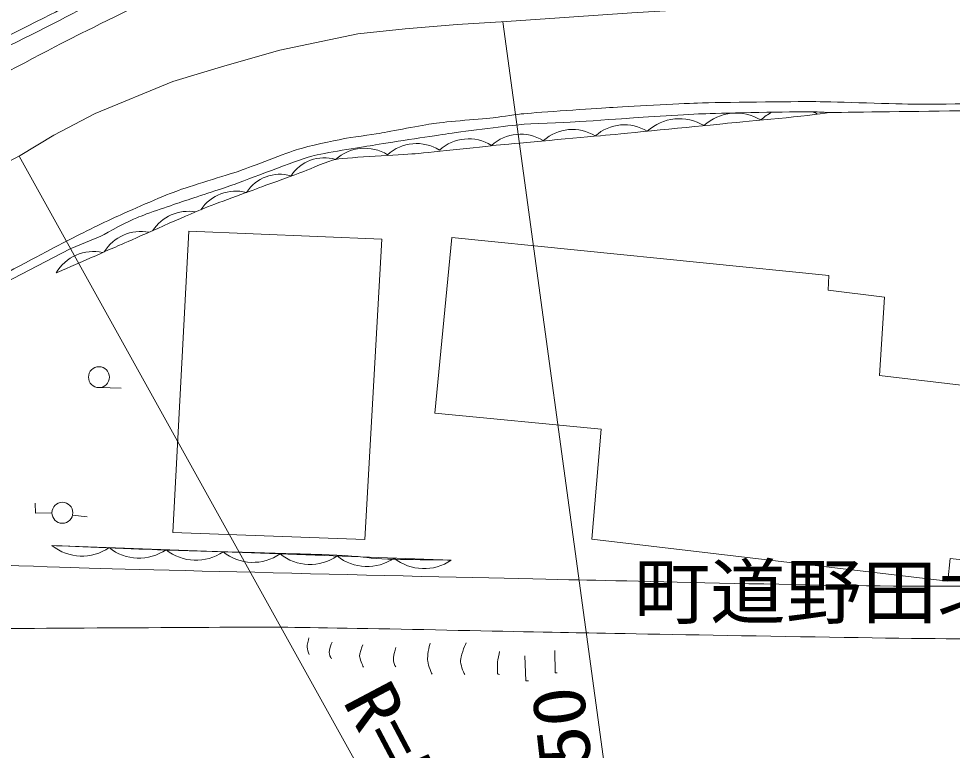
# Model space of a CAD drawing. Units: millimetres, scale not verified. Extents: x 40000 to 680000, y 20000 to 380000.
# Drawn here: x 118554 to 163836, y 264834 to 300324 of the extents above; entities that cross this region are included whole.
import ezdxf
from ezdxf.enums import TextEntityAlignment as Align

# ---------------------------------------------------------------- set-up
doc = ezdxf.new("R2010")
doc.units = ezdxf.units.MM
doc.header["$LTSCALE"] = 1000
doc.linetypes.add('CHAIN', pattern=[18.5, 12, -1.5, 3.5, -1.5])
doc.layers.add('M-BMK', color=2, linetype='CHAIN', lineweight=13)
doc.layers.add('M-WORK', color=1, linetype='Continuous', lineweight=13)
doc.styles.add('ＭＳ ゴシック', font='')
doc.styles.get('ＭＳ ゴシック').set_extended_font_data('MS Gothic')

msp = doc.modelspace()

# ---------------------------------------------------------------- linework, layer by layer
at = {"layer": 'M-BMK'}
msp.add_lwpolyline([(113292, 290904), (118622, 293680), (120252, 294670), (122266, 295725), (126027, 297282), (128553, 298042), (131222, 298802), (135002, 299581), (137301, 299837), (139827, 300037), (142221, 300189), (148290, 300606), (155090, 301015), (163330, 301395), (165008, 301454)], dxfattribs=at)
at = {"layer": 'M-WORK'}
for p, q in [((147359, 261150), (142035, 300177)), ((118572, 293654), (137802, 259057)), ((122452, 282426), (123529, 282395)), ((121166, 276234), (121880, 276161)), ((120170, 274769), (139531, 274058))]:
    msp.add_line(p, q, dxfattribs=at)
msp.add_lwpolyline([(126802, 290017), (126031, 275408), (135339, 275062), (136166, 289626)], close=True, dxfattribs=at)
for points in [[(108601, 282628), (117092, 287099), (121052, 289161), (122342, 289692), (122536, 289770)], [(146800, 280412), (138740, 281188), (139562, 289710), (157850, 287865)], [(163735, 274138), (167566, 273719), (167835, 275775), (171049, 275412), (172200, 281603), (160306, 283016), (160544, 286816), (157810, 287147), (157850, 287865)], [(146800, 280412), (146350, 275070), (163622, 273039), (163735, 274138)], [(119353, 276818), (119372, 276342), (120166, 276352)], [(144559, 269681), (144569, 268588), (144666, 268588)], [(143109, 269424), (143158, 268203), (143279, 268212)]]:
    msp.add_lwpolyline(points, dxfattribs=at)
for centre in [(122447, 282934), (120673, 276358)]:
    msp.add_circle(centre, 508, dxfattribs=at)
for centre, radius, start, end in [((153352, 293440), 2306, 58.8319, 132.5717), ((156106, 293715), 2306, 115.9488, 132.5717), ((156106, 293715), 2306, 58.8319, 64.9663), ((150599, 293165), 2306, 58.8319, 132.5717), ((145412, 292842), 2108, 58.2988, 132.0386), ((147931, 293069), 2108, 58.2988, 132.0386), ((140373, 292386), 2108, 58.2988, 132.0386), ((142892, 292614), 2108, 58.2988, 132.0386), ((135335, 291930), 2108, 58.2988, 132.0386), ((137854, 292158), 2108, 58.2988, 132.0386), ((133376, 291656), 1919, 73.443, 147.1828), ((131216, 290857), 1919, 73.443, 147.1828), ((129100, 289869), 2089, 76.0639, 145.2645), ((126791, 288892), 2089, 80.6185, 146.6935), ((124482, 287915), 2089, 79.0263, 148.4451), ((122173, 286938), 2089, 77.3792, 149.8037), ((121620, 276562), 2306, 231.0286, 304.7684), ((124386, 276460), 2306, 231.0286, 304.7684), ((127152, 276359), 2306, 231.0286, 304.7684), ((129918, 276257), 2306, 231.0286, 304.7684), ((132684, 276156), 2306, 231.0286, 304.7684), ((135450, 276054), 2306, 231.0286, 304.7684), ((138216, 275953), 2306, 231.0286, 304.7684)]:
    msp.add_arc(centre, radius, start, end, dxfattribs=at)
for points, knots in [([(96765, 291437), (97642, 291737), (100275, 292637), (101153, 292937), (102931, 293546), (108275, 295347), (110044, 295981), (110835, 296264), (113188, 297171), (113954, 297518), (115249, 298105), (119071, 300001), (120339, 300646), (121267, 301118), (123979, 302685), (124933, 303103), (126052, 303594), (129523, 304784), (130680, 305177), (131200, 305354), (132776, 305835), (133311, 305956), (133910, 306092), (135735, 306359), (136341, 306460), (136895, 306552), (138554, 306870), (139114, 306925), (139928, 307005), (142381, 307107), (143198, 307134), (145473, 307210), (152298, 307389), (154574, 307444), (156866, 307500), (163744, 307639), (166037, 307691), (167309, 307719), (171214, 307934), (172397, 307844)], [0, 0, 0, 0, 1, 1, 1, 2, 2, 2, 3, 3, 3, 4, 4, 4, 5, 5, 5, 6, 6, 6, 7, 7, 7, 8, 8, 8, 9, 9, 9, 10, 10, 10, 11, 11, 11, 12, 12, 12, 13, 13, 13, 13]), ([(74568, 280839), (74550, 280897), (74626, 281093), (74679, 281123), (75628, 281669), (78535, 283198), (79516, 283683), (80405, 284123), (83123, 285330), (84024, 285744), (84927, 286160), (87621, 287435), (88532, 287832), (88734, 287920), (89373, 288096), (89582, 288165), (89902, 288269), (90862, 288580), (91178, 288696), (91593, 288849), (92824, 289351), (93239, 289507), (93867, 289745), (95758, 290438), (96390, 290664), (96822, 290819), (98125, 291258), (98557, 291409), (99178, 291625), (101035, 292284), (101656, 292499), (102809, 292899), (106272, 294084), (107426, 294480), (107884, 294637), (109262, 295092), (109713, 295265), (110063, 295398), (111081, 295872), (111429, 296010), (111813, 296162), (112994, 296542), (113370, 296714), (114586, 297272), (118184, 299054), (119380, 299653), (120202, 300065), (122647, 301343), (123462, 301767), (123950, 302021), (125389, 302832), (125896, 303044), (126804, 303423), (129583, 304428), (130523, 304719), (131422, 304998), (134162, 305697), (135084, 305889), (135821, 306043), (138058, 306372), (138807, 306448), (139727, 306540), (142497, 306697), (143421, 306727), (144152, 306750), (146346, 306697), (147077, 306714), (148038, 306735), (150917, 306888), (151877, 306913), (152667, 306933), (155037, 306931), (155827, 306940), (156553, 306947), (158731, 306971), (159457, 306993), (160178, 307014), (162339, 307130), (163060, 307152), (164538, 307198), (168974, 307290), (170452, 307331), (170875, 307343), (172145, 307394), (172568, 307416)], [0, 0, 0, 0, 1, 1, 1, 2, 2, 2, 3, 3, 3, 4, 4, 4, 5, 5, 5, 6, 6, 6, 7, 7, 7, 8, 8, 8, 9, 9, 9, 10, 10, 10, 11, 11, 11, 12, 12, 12, 13, 13, 13, 14, 14, 14, 15, 15, 15, 16, 16, 16, 17, 17, 17, 18, 18, 18, 19, 19, 19, 20, 20, 20, 21, 21, 21, 22, 22, 22, 23, 23, 23, 24, 24, 24, 25, 25, 25, 26, 26, 26, 27, 27, 27, 28, 28, 28, 28]), ([(65667, 281931), (66317, 281773), (67389, 281516), (67664, 281456), (68082, 281366), (69337, 281107), (69758, 281034), (70269, 280946), (71809, 280736), (72320, 280653), (72593, 280608), (73402, 280408), (73677, 280393), (74377, 280354), (76480, 280364), (77181, 280384), (77645, 280397), (79034, 280515), (79497, 280559), (80090, 280615), (81873, 280768), (82458, 280883), (83337, 281057), (85939, 281743), (86797, 282003), (87414, 282191), (89217, 282897), (89822, 283121), (90347, 283316), (91945, 283849), (92448, 284094), (93286, 284501), (95697, 285914), (96507, 286372), (97189, 286757), (99221, 287933), (99907, 288309), (101129, 288979), (104815, 290945), (106043, 291602), (106827, 292022), (109181, 293273), (109966, 293692), (110456, 293953), (111919, 294753), (112416, 295002), (113188, 295390), (115538, 296486), (116310, 296873), (117331, 297386), (120359, 298994), (121382, 299504), (122444, 300035), (125637, 301619), (126732, 302077), (127408, 302359), (129509, 303005), (130216, 303194), (130889, 303373), (132936, 303783), (133620, 303912), (134596, 304095), (137530, 304610), (138513, 304749), (139534, 304894), (142605, 305257), (143633, 305334), (145064, 305443), (149366, 305627), (150800, 305680), (152012, 305725), (155650, 305803), (156863, 305826), (158246, 305853), (162394, 305914), (163777, 305933), (165136, 305951), (169213, 306001), (170572, 306013), (172051, 306025), (176487, 306085), (177965, 306052), (179894, 306010), (185678, 305750), (187605, 305640), (188910, 305566), (191771, 305562), (194121, 305135), (195468, 305006), (199512, 304614), (200843, 304374), (202603, 304058), (207835, 302850), (209555, 302364), (212201, 301617), (220045, 299059), (222661, 298213), (224945, 297474), (231772, 295182), (234054, 294437), (235885, 293839), (241396, 292103), (243224, 291496), (244818, 290967), (249569, 289285), (251164, 288761), (251834, 288540), (253869, 287960), (254549, 287771), (254814, 287698), (255615, 287464), (255891, 287453), (256903, 287412), (259942, 287468), (260954, 287515), (261435, 287537), (262879, 287686), (263347, 287800), (264252, 288021), (266911, 288886), (267792, 289187), (268418, 289400), (270279, 290088), (270879, 290364), (271116, 290474), (271753, 290937), (271952, 291105), (272372, 291459), (273643, 292617), (273966, 292967)], [0, 0, 0, 0, 1, 1, 1, 2, 2, 2, 3, 3, 3, 4, 4, 4, 5, 5, 5, 6, 6, 6, 7, 7, 7, 8, 8, 8, 9, 9, 9, 10, 10, 10, 11, 11, 11, 12, 12, 12, 13, 13, 13, 14, 14, 14, 15, 15, 15, 16, 16, 16, 17, 17, 17, 18, 18, 18, 19, 19, 19, 20, 20, 20, 21, 21, 21, 22, 22, 22, 23, 23, 23, 24, 24, 24, 25, 25, 25, 26, 26, 26, 27, 27, 27, 28, 28, 28, 29, 29, 29, 30, 30, 30, 31, 31, 31, 32, 32, 32, 33, 33, 33, 34, 34, 34, 35, 35, 35, 36, 36, 36, 37, 37, 37, 38, 38, 38, 39, 39, 39, 40, 40, 40, 41, 41, 41, 42, 42, 42, 43, 43, 43, 43]), ([(108358, 282971), (108412, 282999), (108463, 283026), (108510, 283051), (109286, 283459), (111596, 284717), (112376, 285117), (112468, 285164), (112774, 285234), (112866, 285282), (114468, 286115), (119241, 288681), (120842, 289517), (121315, 289763), (122750, 290473), (123236, 290694), (123816, 290959), (125572, 291725), (126170, 291948), (126782, 292176), (128659, 292733), (129276, 292945), (129851, 293143), (131548, 293815), (132128, 293994), (132553, 294125), (133857, 294410), (134293, 294495), (134642, 294563), (135699, 294700), (136050, 294760), (136579, 294849), (138157, 295168), (138689, 295241), (139286, 295323), (141088, 295468), (141687, 295533), (141961, 295563), (142777, 295693), (143051, 295716), (143880, 295788), (146372, 295957), (147203, 296008), (148057, 296060), (150621, 296207), (151477, 296232), (152624, 296265), (156068, 296305), (157216, 296300), (158200, 296295), (161151, 296177), (162135, 296177), (165192, 296179), (174364, 296296), (177422, 296309), (179036, 296315), (183878, 296311), (185491, 296275), (186735, 296248), (190469, 296121), (191708, 295996), (192966, 295868), (196716, 295256), (197957, 295008), (203032, 294033), (205210, 293366), (207020, 292938), (207861, 292739), (210374, 292101), (211208, 291874), (213147, 291347), (218959, 289750), (220881, 289167), (222470, 288684), (227190, 287083), (228762, 286546), (230486, 285958), (235644, 284155), (237359, 283542)], [0, 0, 0, 0, 1, 1, 1, 2, 2, 2, 3, 3, 3, 4, 4, 4, 5, 5, 5, 6, 6, 6, 7, 7, 7, 8, 8, 8, 9, 9, 9, 10, 10, 10, 11, 11, 11, 12, 12, 12, 13, 13, 13, 14, 14, 14, 15, 15, 15, 16, 16, 16, 17, 17, 17, 18, 18, 18, 19, 19, 19, 20, 20, 20, 21, 21, 21, 22, 22, 22, 23, 23, 23, 24, 24, 24, 25, 25, 25, 26, 26, 26, 26]), ([(120368, 287989), (121036, 288280), (123041, 289156), (123709, 289448), (124457, 289776), (126695, 290777), (127451, 291087), (128025, 291322), (129773, 291958), (130355, 292173), (130760, 292323), (131978, 292762), (132383, 292912), (132692, 293027), (133598, 293444), (133923, 293496), (134687, 293618), (137011, 293707), (137782, 293775), (138649, 293852), (141246, 294138), (142112, 294221), (143137, 294320), (146213, 294591), (147238, 294688), (148378, 294797), (151797, 295133), (152937, 295249), (153924, 295349), (156880, 295606), (157885, 295768)], [0, 0, 0, 0, 1, 1, 1, 2, 2, 2, 3, 3, 3, 4, 4, 4, 5, 5, 5, 6, 6, 6, 7, 7, 7, 8, 8, 8, 9, 9, 9, 10, 10, 10, 10]), ([(122536, 289770), (122871, 289976), (123920, 290515), (124281, 290668), (124725, 290856), (126098, 291314), (126554, 291470), (127019, 291629), (128424, 292080), (128887, 292243), (129667, 292517), (131973, 293429), (132768, 293654), (133345, 293817), (135128, 294079), (135719, 294177), (136423, 294293), (138540, 294626), (139247, 294726), (139959, 294827), (142099, 295113), (142815, 295181), (143360, 295232), (145003, 295284), (145549, 295316), (146045, 295345), (147530, 295455), (148025, 295486), (148796, 295535), (151107, 295689), (151879, 295716), (152908, 295753), (155998, 295813), (157028, 295805), (157219, 295803), (157518, 295786), (157885, 295768)], [0, 0, 0, 0, 1, 1, 1, 2, 2, 2, 3, 3, 3, 4, 4, 4, 5, 5, 5, 6, 6, 6, 7, 7, 7, 8, 8, 8, 9, 9, 9, 10, 10, 10, 11, 11, 11, 12, 12, 12, 12]), ([(157885, 295768), (160622, 295810), (168835, 295913), (171572, 295940), (172222, 295946), (174172, 295934), (174822, 295935), (177211, 295939), (184380, 296027), (186768, 295965), (187909, 295936), (191325, 295633), (192456, 295483), (193503, 295345), (196612, 294734), (197646, 294524), (198587, 294333), (201399, 293709), (202331, 293482), (203998, 293075), (208986, 291804), (210642, 291354), (213478, 290584), (221986, 288260), (224790, 287379), (227286, 286595), (234691, 283988), (237127, 283035)], [0, 0, 0, 0, 1, 1, 1, 2, 2, 2, 3, 3, 3, 4, 4, 4, 5, 5, 5, 6, 6, 6, 7, 7, 7, 8, 8, 8, 9, 9, 9, 9]), ([(111062, 274092), (113147, 273991), (119405, 273749), (121492, 273690), (126338, 273551), (140878, 273199), (145725, 273102), (149601, 273024), (161229, 272706), (165104, 272813), (167085, 272867), (172992, 273628), (174955, 273907), (177540, 274274), (185263, 275595), (187836, 276042), (190951, 276583), (200278, 278307), (203393, 278845), (204312, 279003), (207078, 279436), (208006, 279522), (211603, 279856), (222412, 280665), (226014, 280942), (228146, 281106), (234545, 281576), (236678, 281726)], [0, 0, 0, 0, 1, 1, 1, 2, 2, 2, 3, 3, 3, 4, 4, 4, 5, 5, 5, 6, 6, 6, 7, 7, 7, 8, 8, 8, 9, 9, 9, 9]), ([(84184, 271705), (88546, 271552), (101633, 271117), (105996, 270979), (107727, 270924), (112919, 270753), (114651, 270741), (117984, 270718), (127981, 270826), (131314, 270803), (134294, 270783), (143232, 270576), (146212, 270526), (150028, 270462), (161475, 270240), (165292, 270233), (165902, 270232), (167723, 270434), (168331, 270490), (169948, 270638), (174802, 271043), (176413, 271249), (178029, 271457), (182846, 272289), (184453, 272559), (186386, 272885), (192175, 273918), (194110, 274232), (195417, 274443), (199348, 275016), (200661, 275185)], [0, 0, 0, 0, 1, 1, 1, 2, 2, 2, 3, 3, 3, 4, 4, 4, 5, 5, 5, 6, 6, 6, 7, 7, 7, 8, 8, 8, 9, 9, 9, 10, 10, 10, 10]), ([(120170, 274769), (121238, 274722), (124445, 274594), (125514, 274556), (126261, 274529), (128502, 274466), (129249, 274444), (129945, 274424), (132034, 274367), (132730, 274344), (133210, 274329), (134761, 274276), (135256, 274207), (136128, 274049), (138651, 274100), (139531, 274058)], [0, 0, 0, 0, 1, 1, 1, 2, 2, 2, 3, 3, 3, 4, 4, 4, 5, 5, 5, 5]), ([(132631, 270297), (132596, 270209), (132544, 269926), (132546, 269831), (132548, 269760), (132612, 269549), (132650, 269489)], [0, 0, 0, 0, 1, 1, 1, 2, 2, 2, 2]), ([(133762, 270088), (133707, 269998), (133613, 269689), (133610, 269584), (133607, 269517), (133686, 269318), (133733, 269271)], [0, 0, 0, 0, 1, 1, 1, 2, 2, 2, 2]), ([(135243, 269945), (135181, 269851), (135087, 269516), (135091, 269404), (135095, 269291), (135213, 268962), (135281, 268872)], [0, 0, 0, 0, 1, 1, 1, 2, 2, 2, 2]), ([(138513, 270040), (138453, 269886), (138374, 269385), (138384, 269219), (138393, 269073), (138531, 268645), (138608, 268521)], [0, 0, 0, 0, 1, 1, 1, 2, 2, 2, 2]), ([(140264, 270047), (140165, 269895), (139994, 269366), (139985, 269186), (139979, 269044), (140105, 268621), (140189, 268507)], [0, 0, 0, 0, 1, 1, 1, 2, 2, 2, 2]), ([(136848, 269822), (136801, 269711), (136726, 269353), (136725, 269233), (136724, 269159), (136795, 268941), (136839, 268881)], [0, 0, 0, 0, 1, 1, 1, 2, 2, 2, 2]), ([(141879, 269627), (141850, 269528), (141792, 269222), (141782, 269119), (141771, 269009), (141761, 268675), (141777, 268566), (141780, 268545), (141850, 268508), (141869, 268518)], [0, 0, 0, 0, 1, 1, 1, 2, 2, 2, 3, 3, 3, 3])]:
    msp.add_open_spline(points, degree=3, knots=knots, dxfattribs=at)

# ---------------------------------------------------------------- texts
at = {"layer": 'M-WORK', "style": 'ＭＳ ゴシック', "width": 1.05}
msp.add_text('町道野田北1号線', height=2566, dxfattribs=at).set_placement((148408, 270475), align=Align.BOTTOM_LEFT)
at = {"layer": 'M-WORK', "style": 'ＭＳ ゴシック', "width": 1.1}
for rotation, p in [(297.871, (133551, 266884)), (96.385, (147540, 260496))]:
    msp.add_text('R=50', height=2566, rotation=rotation, dxfattribs=at).set_placement(p, align=Align.BOTTOM_LEFT)

doc.saveas('drawing.dxf')
